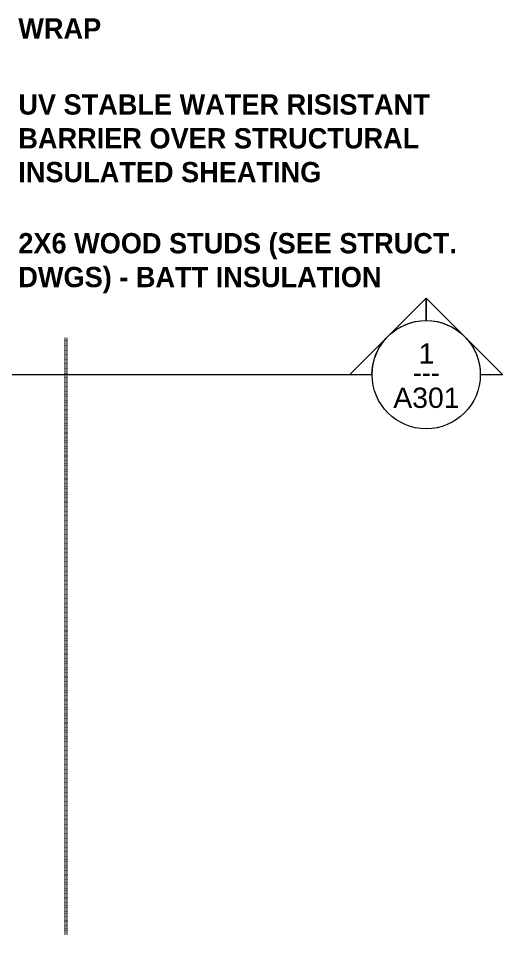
# Model space of a CAD drawing. Header units: inches. Extents: x -4250 to -935, y 9756 to 12395.
# Drawn here: x -1149.4 to -934.6, y 11362.7 to 11769 of the extents above; entities that cross this region are included whole.
import ezdxf

# ---------------------------------------------------------------- set-up
doc = ezdxf.new("R2010")
doc.units = ezdxf.units.IN
doc.header["$MEASUREMENT"] = 0
doc.linetypes.add('Dash 1_16_', pattern=[0.125, 0.0625, -0.0625])
for name, color, linetype, lineweight in [('A-ROOF-3', 7, 'Dash 1_16_', 9), ('G-ANNO-SYMB-2', 111, 'Continuous', 9), ('G-ANNO-TEXT', 231, 'Continuous', 9)]:
    doc.layers.add(name, color=color, linetype=linetype, lineweight=lineweight)
doc.styles.add('Arial', font='arial.ttf', dxfattribs={"height": 9})
doc.styles.add('Century Gothic_1', font='ufonts.com_century-gothic.ttf', dxfattribs={"height": 9})
doc.styles.add('Century Gothic_B', font='GOTHICB.TTF', dxfattribs={"height": 9})

msp = doc.modelspace()

# ---------------------------------------------------------------- linework, layer by layer
at = {"layer": 'A-ROOF-3'}
for p, q in [((-1128.82, 11627.28), (-1128.82, 11362.67)), ((-1127.82, 11627.28), (-1127.82, 11362.67))]:
    msp.add_line(p, q, dxfattribs=at)
at = {"layer": 'G-ANNO-SYMB-2', "extrusion": (0, 0, -1)}
for p, q in [((-985.47, 11627.96), (-968.5, 11644.93)), ((-968.5, 11634.99), (-968.5, 11644.93)), ((-968.5, 11644.93), (-951.53, 11627.96)), ((-968.5, 11644.93), (-968.5, 11634.99)), ((-1002.44, 11610.99), (-986.33, 11627.09)), ((-950.66, 11627.09), (-934.56, 11610.99)), ((-992.53, 11610.99), (-1002.44, 11610.99)), ((-934.56, 11610.99), (-944.47, 11610.99))]:
    msp.add_line(p, q, dxfattribs=at)
at = {"layer": 'G-ANNO-SYMB-2'}
msp.add_line((-992.5, 11610.99), (-1487.11, 11610.99), dxfattribs=at)
at = {"layer": 'G-ANNO-SYMB-2', "extrusion": (0, 0, -1)}
for centre, radius, start, end in [((968.47, 11610.99), 24, 0, 180), ((968.5, 11610.99), 24, 45, 90), ((968.5, 11610.99), 24, 90, 135), ((968.5, 11610.99), 24.03, 0, 42.0784), ((968.5, 11610.99), 24.03, 137.9216, 180), ((968.47, 11610.99), 24, 180, 0)]:
    msp.add_arc(centre, radius, start, end, dxfattribs=at)

# ---------------------------------------------------------------- texts
at = {"layer": 'G-ANNO-SYMB-2', "char_height": 9, "attachment_point": 1}
for s, insert, width, style in [('1', (-971.82, 11624.9), 8.484, 'Arial'), ('---', (-974.47, 11616.39), 15.453, 'Century Gothic_1'), ('A301', (-983.06, 11605.26), 35.754, 'Arial')]:
    msp.add_mtext(s, dxfattribs=dict(at, insert=insert, width=width, style=style))
at = {"layer": 'G-ANNO-TEXT', "char_height": 9, "attachment_point": 1, "style": 'Century Gothic_B'}
for s, insert, width in [('WRAP', (-1149.41, 11769.01), 43.329), ('UV STABLE WATER RISISTANT', (-1149.41, 11735.32), 202.404), ('BARRIER OVER STRUCTURAL', (-1149.41, 11720.32), 199.374), ('INSULATED SHEATING', (-1149.41, 11705.32), 155.439), ('2X6 WOOD STUDS (SEE STRUCT.', (-1149.41, 11673.79), 226.341), ('DWGS) - BATT INSULATION', (-1149.41, 11658.79), 191.496)]:
    msp.add_mtext(s, dxfattribs=dict(at, insert=insert, width=width))

doc.saveas('drawing.dxf')
